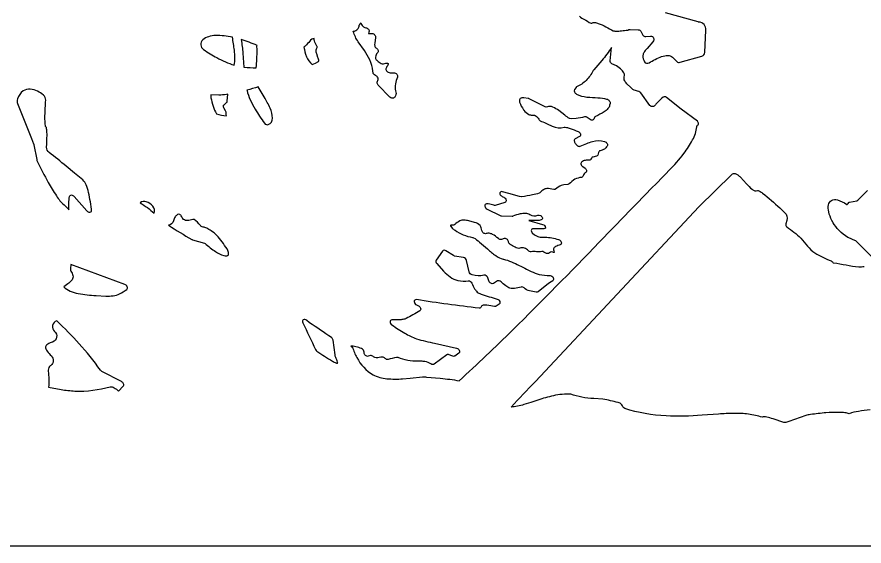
# Model space of a CAD drawing. Extents: x -22 to 58, y -5 to 29.
# Drawn here: x -8.78 to 4.61, y -5 to 3.36 of the extents above; entities that cross this region are included whole.
import ezdxf

# ---------------------------------------------------------------- set-up
doc = ezdxf.new("R2010")
doc.units = 0
doc.header["$LTSCALE"] = 100
doc.layers.add('LAYER_1', color=1, linetype='CONTINUOUS')

msp = doc.modelspace()

# ---------------------------------------------------------------- linework, layer by layer
at = {"layer": 'LAYER_1', "color": 7}
msp.add_lwpolyline([(-5.497102, 11.498908), (32.127996, 11.498865), (15.876968, -4.999994), (-21.998087, -4.999998), (-5.497102, 11.498908)], close=True, dxfattribs=at)
at = {"layer": 'LAYER_1', "color": 0}
for points in [[(0.109788, 3.367927, 0.068465), (0.12531, 3.353584), (0.147826, 3.339325, -0.03599), (0.264123, 3.27153, 0.125225), (0.291755, 3.259644, 0.200399), (0.315685, 3.265017, -0.123906), (0.330328, 3.27038, -0.061756), (0.350732, 3.270289, -0.05305), (0.40396, 3.257032, -0.040466), (0.526024, 3.201219, -0.027786), (0.526639, 3.201026, -0.067463), (0.52677, 3.200949), (0.526889, 3.200837, 0.028023), (0.64176, 3.139998, 0.085203), (0.693128, 3.131881, 0.039289), (0.771831, 3.139506, -0.022148), (0.873737, 3.150227, -0.15295), (0.90717, 3.159672), (1.037402, 3.155734, -0.277439), (1.0777, 3.131719), (1.110264, 3.072285, 0.303063), (1.155775, 3.04838), (1.231295, 3.053345, -0.152221), (1.260099, 3.046957, -0.161409), (1.278784, 3.025285, -0.289661), (1.268091, 2.96721), (1.176342, 2.85994), (1.173198, 2.856573, 0.069269), (1.128417, 2.798918, 0.102422), (1.111724, 2.74746, 0.142898), (1.135771, 2.65068, 0.233845), (1.166709, 2.626258, 0.202965), (1.208393, 2.633317, -0.050564), (1.407475, 2.731407, -0.08268), (1.504899, 2.749897, -0.200084), (1.578653, 2.722708), (1.648559, 2.652802, 0.281728), (1.698059, 2.64129), (2.044275, 2.740128, 0.15391), (2.075535, 2.760775, 0.15906), (2.088945, 2.79516), (2.10767, 3.150549, 0.198651), (2.078375, 3.238171, 0.201927), (1.99543, 3.277066, -0.051586), (1.985256, 3.278667), (1.466622, 3.421976, 0.007217)], [(4.705128, -2.846611, 0.022688), (4.516874, -2.872179, 0.045483), (4.372988, -2.909597, 0.059032), (4.304781, -2.894107, 0.026315), (4.214131, -2.888127, 0.023551), (4.004023, -2.895816, 0.018755), (3.761322, -2.923179), (3.738494, -2.927518, 0.065483), (3.738271, -2.927644, 0.05786), (3.704554, -2.933316), (3.656154, -2.948156, -0.003888), (3.416982, -3.035094), (3.371107, -3.0477), (3.353738, -3.050431, -0.062716), (3.340925, -3.050245), (3.168931, -2.990365, 0.033979), (3.069338, -2.96421, 0.043107), (3.028039, -2.960212, 0.096696), (2.996937, -2.965363, 0.049815), (2.779426, -2.916902, 0.032636), (2.549724, -2.904605, 0.015549), (2.306209, -2.914886), (2.047254, -2.934162, -0.032513), (1.476532, -2.94535, -0.061753), (0.824563, -2.829485, -0.087553), (0.795622, -2.800437, 0.074098), (0.752839, -2.743912, 0.16513), (0.718591, -2.73388, 0.032222), (0.478734, -2.681361), (0.335737, -2.668431, -0.061602), (0.145009, -2.64899, -0.054506), (-0.02557, -2.599553, 0.057429), (-0.303712, -2.625924, 0.029169), (-0.548812, -2.694127), (-0.66161, -2.732006), (-0.769314, -2.766054, -0.060682), (-0.973665, -2.803601, -0.008583), (-0.589268, -2.402266), (1.993887, 0.358908), (1.995264, 0.360238), (2.517307, 0.87077, -0.272379), (2.571393, 0.885234, -0.090175), (2.611156, 0.86375, -0.036218), (2.654275, 0.825122), (2.746128, 0.723653, 0.051156), (2.838043, 0.635259, 0.086486), (2.88124, 0.612977, 0.170523), (2.92111, 0.614376, -0.103592), (2.926469, 0.615209, -0.05722), (2.933458, 0.614099, -0.052737), (2.951887, 0.606529, -0.03618), (3.003428, 0.573336, -0.024208), (3.275036, 0.340296), (3.350559, 0.270845, -0.297645), (3.386571, 0.143813), (3.372595, 0.090978, 0.11294), (3.371126, 0.063675, 0.199871), (3.384209, 0.042781, -0.050548), (3.60509, -0.136451, -0.024554), (3.711113, -0.261448, 0.079293), (3.829277, -0.36893, 0.050142), (4.08658, -0.49562, -0.104403), (4.097295, -0.503089, 0.032186), (4.114099, -0.521845, 0.139862), (4.125685, -0.526644, -0.014823), (4.324576, -0.560045, 0.032235), (4.523541, -0.586855, 0.048083), (4.608506, -0.583647, 0.094114)], [(4.735299, -0.435674), (4.474674, -0.176569, -0.144613), (4.1822, 0.017713, -0.124004), (4.047454, 0.280792, -0.104377), (4.045691, 0.390058, -0.206861), (4.091113, 0.458836, -0.195621), (4.186306, 0.467896, -0.088939), (4.333855, 0.39801, 0.175933), (4.339369, 0.396416, 0.140846), (4.344482, 0.398625, 0.073253), (4.354295, 0.41027), (4.364871, 0.424571, -0.16121), (4.377788, 0.433156), (4.490248, 0.45579, 0.153071), (4.521398, 0.472719), (4.663571, 0.614892, -0.14166)]]:
    msp.add_lwpolyline(points, format="xyb", dxfattribs=at)
for points in [[(-3.345279, 3.265802, 0.118639), (-3.317811, 3.213638, 0.176644), (-3.268319, 3.188463, -0.201686), (-3.227343, 3.162628, -0.255811), (-3.218819, 3.119644), (-3.22783, 3.095652), (-3.171465, 3.096333, -0.215508), (-3.129783, 3.07614, -0.229282), (-3.113611, 3.033755), (-3.128219, 2.944113, 0.071832), (-3.127207, 2.898226, 0.087492), (-3.120754, 2.881019, 0.141139), (-3.108862, 2.869923, -0.18129), (-3.077276, 2.836491, -0.108131), (-3.073615, 2.815635, -0.156418), (-3.080012, 2.798526, 0.07051), (-3.112021, 2.745569, 0.177126), (-3.114492, 2.703516, 0.13627), (-3.086005, 2.665454, 0.045436), (-3.025141, 2.624467, 0.174154), (-2.991083, 2.618309), (-2.951643, 2.626321, -0.057381), (-2.927703, 2.627678, -0.068809), (-2.92065, 2.626154, -0.122857), (-2.916399, 2.623317, -0.143222), (-2.914591, 2.619286, -0.090563), (-2.914869, 2.614176, -0.067614), (-2.920248, 2.60119, 0.023412), (-2.949212, 2.548534, 0.244479), (-2.940744, 2.506637, 0.196043), (-2.901641, 2.479852, 0.061355), (-2.826307, 2.477845, -0.24024), (-2.78009, 2.454585, -0.115733), (-2.767488, 2.430853, -0.156472), (-2.7685, 2.407828, 0.047526), (-2.801412, 2.298991, 0.118028), (-2.796972, 2.188423, -0.18412), (-2.797976, 2.111681, -0.172258), (-2.83309, 2.07686, -0.191979), (-2.859806, 2.074829, -0.128543), (-2.887255, 2.091517), (-3.072008, 2.278223, -0.257861), (-3.087665, 2.326715), (-3.075373, 2.369998, 0.220132), (-3.083326, 2.408727, 0.174391), (-3.118113, 2.43521, -0.173819), (-3.144547, 2.455237, -0.126724), (-3.158929, 2.503597, 0.090119), (-3.204818, 2.679601, 0.046041), (-3.292161, 2.826011), (-3.390229, 2.966914, -0.063695), (-3.468295, 3.126397), (-3.470087, 3.131935), (-3.466094, 3.132176, 0.21824), (-3.396165, 3.168463, 0.124134), (-3.376244, 3.210742, -0.167554), (-3.345279, 3.265802)], [(-5.37724, 3.036302, 0.064019), (-5.640892, 3.064637, 0.064749), (-5.754736, 3.045998, 0.104404), (-5.844763, 2.997167, 0.240999), (-5.877712, 2.917444, 0.240535), (-5.83459, 2.84279, 0.023626), (-5.623085, 2.71544, 0.047937), (-5.348913, 2.597113, 0.063325), (-5.33751, 2.707088, 0.02789), (-5.34592, 2.831626, 0.009042), (-5.37724, 3.036302)], [(-4.987201, 2.907156), (-4.987252, 2.90716, 0.029845), (-5.238059, 2.999695, -0.017077), (-5.212241, 2.784306), (-5.194532, 2.566148, 0.018459), (-5.001118, 2.554833, 0.017455), (-4.986618, 2.836955, 0.048032), (-4.98937, 2.881322, -0.186867), (-4.987201, 2.907156)], [(-4.084826, 3.017498, 0.224486), (-4.15533, 2.978148, -0.047317), (-4.225729, 2.897605, -0.065769), (-4.247055, 2.883058, 0.067032), (-4.205731, 2.730601, 0.105582), (-4.118941, 2.60688, 0.200236), (-4.118941, 2.60688, 0.098484), (-4.118942, 2.606883, 0.066407), (-4.11894, 2.606887, 0.034932), (-4.118928, 2.606899), (-4.065112, 2.630533), (-4.02816, 2.648999, 0.036655), (-4.016119, 2.656806, 0.056475), (-4.012826, 2.659967, 0.06488), (-4.012, 2.661314, 0.120996), (-4.011776, 2.662487, 0.07415), (-4.024572, 2.718751), (-4.045415, 2.773502, -0.088032), (-4.055802, 2.825908, -0.176296), (-4.037229, 2.875137, 0.156884), (-4.035582, 2.8788, 0.080473), (-4.035812, 2.88403, 0.057656), (-4.040824, 2.898444, -0.022433), (-4.08192, 2.981534, -0.058037), (-4.086645, 3.001222, -0.123025), (-4.084826, 3.017498)], [(0.615252, 2.87421, -0.027439), (0.461233, 2.670058), (0.336846, 2.522206, -0.038042), (0.335464, 2.520935, 0.127479), (0.326481, 2.511684, -0.066964), (0.216206, 2.355736, -0.072645), (0.063902, 2.252034, 0.14516), (0.053973, 2.242592), (0.031962, 2.209837, 0.250183), (0.030307, 2.173227, 0.170537), (0.059618, 2.140447, 0.093206), (0.226173, 2.093084, 0.018158), (0.400441, 2.081842, -0.071578), (0.538164, 2.061748, -0.132672), (0.579492, 2.034326, -0.173804), (0.595087, 1.987826, 0.234389), (0.584831, 1.965684, -0.170389), (0.558329, 1.909396, -0.065207), (0.497944, 1.859038, -0.039186), (0.360945, 1.787116, 0.249257), (0.346402, 1.771326), (0.336387, 1.74421, -0.281409), (0.312425, 1.725191, -0.186659), (0.275653, 1.736234), (0.231721, 1.76888, 0.242405), (0.189224, 1.779899, -0.032947), (0.055323, 1.756265), (-0.011879, 1.750503), (-0.043807, 1.751583, -0.075225), (-0.049043, 1.753251, -0.106974), (-0.04969, 1.753484), (-0.049954, 1.75362, 0.050469), (-0.050063, 1.753656, -0.110705), (-0.050063, 1.753656, -0.037036), (-0.122425, 1.805915), (-0.216406, 1.878184, 0.060935), (-0.314245, 1.93414, 0.076048), (-0.359031, 1.94465, 0.131495), (-0.398087, 1.937459, -0.230025), (-0.43559, 1.940227), (-0.685957, 2.065545, 0.069994), (-0.701205, 2.070538), (-0.771785, 2.079616, 0.05381), (-0.802897, 2.078267, 0.120602), (-0.82651, 2.068957, 0.183136), (-0.839091, 2.048658, 0.113679), (-0.837104, 2.014341, 0.078068), (-0.775291, 1.891545), (-0.770894, 1.885191, 0.113994), (-0.692686, 1.817022, 0.129252), (-0.639208, 1.809109), (-0.615583, 1.808986, -0.096611), (-0.590751, 1.801414, -0.080981), (-0.562246, 1.778887, -0.04527), (-0.527607, 1.733899, 0.168228), (-0.493444, 1.707227, -0.035828), (-0.400031, 1.668922), (-0.322037, 1.632003, 0.163578), (-0.135991, 1.616313, -0.08976), (-0.096351, 1.613492, -0.028848), (-0.040152, 1.59773, -0.021515), (0.086071, 1.548066, -0.222712), (0.122925, 1.506708, -0.155595), (0.12279, 1.483246, -0.202123), (0.108816, 1.467684), (0.039752, 1.43227, 0.183151), (0.027719, 1.419815, 0.12903), (0.025587, 1.401606, 0.117848), (0.043686, 1.358226, 0.099943), (0.079371, 1.322722, 0.089172), (0.099221, 1.314359, 0.147662), (0.117962, 1.315687), (0.223156, 1.360009, -0.032045), (0.314336, 1.391499, -0.129716), (0.504505, 1.392592, -0.218335), (0.544748, 1.360058, -0.12666), (0.551536, 1.336387, -0.165721), (0.545213, 1.316502, -0.076192), (0.502086, 1.271408, -0.096566), (0.433945, 1.244695, 0.16788), (0.418126, 1.234796, 0.081239), (0.407818, 1.216727), (0.396363, 1.17677, -0.289493), (0.375166, 1.156826), (0.320646, 1.144585, 0.196153), (0.302789, 1.133687, 0.042369), (0.297134, 1.124853, -0.073605), (0.280311, 1.098692, -0.209394), (0.258421, 1.093105, 0.077944), (0.196406, 1.091933, 0.085513), (0.145016, 1.069798, 0.171371), (0.133262, 1.055782, 0.138755), (0.13191, 1.035191, 0.190021), (0.159559, 0.995766), (0.195807, 0.971182, -0.180107), (0.218882, 0.935628, -0.133588), (0.218022, 0.914928, -0.168352), (0.206863, 0.900541, 0.08528), (0.180488, 0.878902, 0.120741), (0.165449, 0.846373, -0.156131), (0.157355, 0.830539, -0.16874), (0.141245, 0.823416, 0.093561), (0.035998, 0.793857, 0.058437), (-0.055366, 0.719727, -0.201426), (-0.073358, 0.712208), (-0.136697, 0.705516, 0.052696), (-0.179447, 0.696085, 0.086249), (-0.268177, 0.637609, -0.243219), (-0.299386, 0.632506, 0.093412), (-0.407796, 0.646728, 0.098036), (-0.457852, 0.629478, 0.067398), (-0.512929, 0.585747, -0.084143), (-0.52942, 0.57554, -0.05469), (-0.633497, 0.546306, -0.013777), (-0.802484, 0.516983, -0.056109), (-0.806858, 0.517256), (-0.838463, 0.524315), (-1.008896, 0.570738), (-1.107429, 0.596633, 0.177299), (-1.133164, 0.595151, 0.206943), (-1.147995, 0.577715, 0.153809), (-1.147971, 0.557045, 0.116768), (-1.136496, 0.538981, 0.098435), (-1.089216, 0.510305, -0.238338), (-1.051523, 0.466644, -0.168727), (-1.053165, 0.441669, -0.216476), (-1.070113, 0.427317), (-1.222976, 0.382137, -0.140192), (-1.245066, 0.38268), (-1.310967, 0.401488, 0.081425), (-1.360729, 0.406234, 0.217439), (-1.381671, 0.395431, 0.188891), (-1.38759, 0.371281, 0.248221), (-1.352559, 0.323435), (-1.145066, 0.221128, 0.110764), (-1.123791, 0.21516), (-0.95383, 0.211006, 0.156516), (-0.939122, 0.21394, -0.047283), (-0.825176, 0.250684, -0.062339), (-0.746722, 0.258185, -0.134652), (-0.677791, 0.23836), (-0.676385, 0.237535, 0.043004), (-0.676385, 0.237535, 0.271273), (-0.547448, 0.227097, -0.240321), (-0.507177, 0.221566, -0.179066), (-0.47822, 0.18512, -0.203626), (-0.480345, 0.164449, -0.153436), (-0.49677, 0.151023, -0.090121), (-0.558081, 0.1402, -0.013754), (-0.66707, 0.142627), (-0.693504, 0.142703), (-0.473658, 0.081994, -0.298191), (-0.428154, 0.027258, -0.177584), (-0.429942, 0.022324, -0.101932), (-0.435123, 0.018332, -0.074892), (-0.453942, 0.012832, -0.039472), (-0.513379, 0.009349), (-0.623188, 0.013176, 0.195657), (-0.645114, 0.005155, 0.191982), (-0.654232, -0.01608, 0.240407), (-0.626611, -0.065033, 0.049417), (-0.551075, -0.108092, 0.052239), (-0.514316, -0.119755, 0.095105), (-0.481504, -0.120474), (-0.480754, -0.120683, 0.115096), (-0.479901, -0.120667, -0.067902), (-0.435592, -0.118615, -0.043852), (-0.223347, -0.156702, -0.251319), (-0.178598, -0.198899, -0.172599), (-0.178675, -0.22594, -0.231982), (-0.196319, -0.241805, 0.042249), (-0.269212, -0.270135, 0.042553), (-0.270316, -0.270458, 0.086034), (-0.270566, -0.270624, 0.22206), (-0.300403, -0.303879, 0.128547), (-0.298838, -0.338608), (-0.293607, -0.357699, -0.075211), (-0.293382, -0.36164, -0.211156), (-0.294634, -0.364026, -0.177037), (-0.297791, -0.364652, -0.063234), (-0.303284, -0.363312), (-0.311543, -0.359801, 0.243886), (-0.348527, -0.358687), (-0.381448, -0.37603, -0.156144), (-0.400474, -0.38011, -0.10821), (-0.42237, -0.372931), (-0.45274, -0.355103, 0.168623), (-0.485791, -0.347667, -0.057842), (-0.569632, -0.349772, 0.054806), (-0.655673, -0.351631, -0.224378), (-0.700259, -0.333801, 0.102069), (-0.758151, -0.292281, 0.190579), (-0.835894, -0.295592, -0.143154), (-0.869249, -0.294957, -0.050871), (-0.910384, -0.279181, -0.033978), (-0.985527, -0.234483, -0.188118), (-1.01174, -0.197573), (-1.013559, -0.189624, 0.182773), (-1.03972, -0.152387, 0.22381), (-1.079587, -0.143408), (-1.126504, -0.156674, -0.159299), (-1.150232, -0.156558, -0.109357), (-1.174102, -0.14262, 0.066506), (-1.265477, -0.076423, 0.078164), (-1.316587, -0.059005, 0.136768), (-1.365583, -0.063813, -0.244834), (-1.407972, -0.056215, -0.197552), (-1.435437, -0.016215, 0.118485), (-1.463198, 0.061901, 0.173411), (-1.54974, 0.112092), (-1.552236, 0.112852), (-1.642086, 0.136325, 0.05621), (-1.714283, 0.149727, 0.124138), (-1.782791, 0.135729, 0.083795), (-1.861575, 0.077006, -0.233569), (-1.890177, 0.069515, 0.048424), (-1.91183, 0.070897, 0.11457), (-1.924776, 0.067824, 0.244475), (-1.929714, 0.060866, 0.146246), (-1.927343, 0.050591, 0.085934), (-1.903477, 0.022375, 0.034561), (-1.858774, -0.012262, 0.047425), (-1.729242, -0.082558, 0.072386), (-1.583523, -0.123813, -0.08127), (-1.566811, -0.128753, -0.058924), (-1.471936, -0.197851), (-1.347574, -0.307388, 0.02823), (-1.215026, -0.412818, 0.102782), (-1.095594, -0.469597, -0.065957), (-1.09485, -0.46965, 0.066371), (-1.094184, -0.469706, -0.063662), (-0.963395, -0.510956, -0.012001), (-0.728485, -0.625231), (-0.653865, -0.661737, 0.049244), (-0.531165, -0.70903), (-0.531012, -0.708883, -0.103143), (-0.5309, -0.708814, -0.201913), (-0.530799, -0.708826, -0.076031), (-0.530677, -0.708923, 0.039079), (-0.356944, -0.725856, -0.266362), (-0.306173, -0.761541, -0.158131), (-0.301036, -0.790127, -0.227149), (-0.314937, -0.810309, 0.041193), (-0.409563, -0.87383), (-0.546118, -0.98412, -0.233524), (-0.574015, -0.990253, -0.025785), (-0.679747, -0.970102, -0.113686), (-0.767587, -0.921517, 0.239018), (-0.812854, -0.908324, -0.039726), (-0.916409, -0.929764, -0.094923), (-0.991917, -0.925105, -0.093126), (-1.057515, -0.891514, -0.034205), (-1.131334, -0.826155, 0.133668), (-1.160049, -0.809815, 0.189623), (-1.187725, -0.81291), (-1.24998, -0.851391, -0.255343), (-1.29074, -0.849387, -0.198473), (-1.322491, -0.81264), (-1.337795, -0.765101, 0.178112), (-1.3645, -0.730415, 0.219892), (-1.403358, -0.722706, -0.09567), (-1.494819, -0.73042), (-1.540826, -0.724211), (-1.589008, -0.715627, -0.279688), (-1.637066, -0.66903), (-1.674787, -0.490466, 0.300746), (-1.725098, -0.441781), (-1.864338, -0.420206, -0.100609), (-1.884559, -0.412691), (-2.001984, -0.336895, 0.162229), (-2.032757, -0.327377, 0.234532), (-2.056122, -0.339797), (-2.157047, -0.48273, 0.209361), (-2.162116, -0.509243, 0.136101), (-2.146976, -0.538333), (-2.039879, -0.656354, 0.051274), (-1.93557, -0.749472, 0.097052), (-1.812587, -0.804844, 0.090091), (-1.649468, -0.809627, -0.178963), (-1.616145, -0.818714, -0.146292), (-1.591697, -0.84803, 0.031781), (-1.548448, -0.935257, 0.039334), (-1.521602, -0.974118, 0.094418), (-1.493538, -0.998777), (-1.491366, -1.000131, 0.036727), (-1.443934, -1.02016, 0.017206), (-1.192611, -1.097856, -0.22766), (-1.151744, -1.135844, -0.14669), (-1.14833, -1.160885, -0.20458), (-1.160102, -1.178884), (-1.207618, -1.211478, -0.201447), (-1.234866, -1.216198, 0.030617), (-1.356134, -1.194447, 0.077447), (-1.413941, -1.196614, 0.101645), (-1.43394, -1.205414, 0.165965), (-1.444877, -1.221056, -0.181544), (-1.457469, -1.237316, -0.160575), (-1.479236, -1.241466, -0.012905), (-2.466901, -1.107923, 0.207402), (-2.493813, -1.114131, 0.23224), (-2.504484, -1.13829, 0.278676), (-2.467441, -1.191234), (-2.438543, -1.204447, -0.212445), (-2.403291, -1.24464, -0.145662), (-2.402919, -1.267551, -0.182843), (-2.415122, -1.283663, -0.009132), (-2.632193, -1.407002, -0.073013), (-2.670055, -1.418501, -0.026306), (-2.725267, -1.425165, -0.020193), (-2.855015, -1.428466, 0.202088), (-2.877486, -1.436299, 0.195662), (-2.886418, -1.458073, 0.25142), (-2.857759, -1.507033, 0.013925), (-2.65179, -1.636658, 0.050602), (-2.467984, -1.726978, 0.013996), (-2.181035, -1.797013), (-1.83498, -1.872219, -0.197971), (-1.792208, -1.907344, -0.147896), (-1.785901, -1.932693, -0.237355), (-1.799244, -1.953927), (-1.863201, -1.998135, -0.172169), (-1.883338, -2.003183, -0.07362), (-1.906999, -1.997635), (-1.951263, -1.977376, 0.110422), (-1.972291, -1.973273, 0.149482), (-1.9898, -1.979328), (-2.189043, -2.127553, -0.18277), (-2.212389, -2.133351, -0.133533), (-2.238972, -2.122722, 0.122386), (-2.334546, -2.08591, 0.027144), (-2.38917, -2.081057), (-2.449233, -2.079616, -0.100513), (-2.757107, -2.023644, 0.158374), (-2.782995, -2.020931, 0.012012), (-2.916268, -2.052872, -0.154527), (-2.941478, -2.051162, -0.118232), (-2.965468, -2.03488, 0.198157), (-3.006562, -2.017279, 0.054234), (-3.05579, -2.021912, -0.053533), (-3.105014, -2.02661, -0.197936), (-3.146094, -2.009206, 0.117801), (-3.171305, -1.99262, 0.159366), (-3.196759, -1.991541), (-3.229323, -2.001584, -0.149941), (-3.251839, -2.001582, -0.100319), (-3.275212, -1.989127, -0.232837), (-3.297087, -1.944565, -0.073442), (-3.29692, -1.936533, 0.164216), (-3.307861, -1.904291, 0.137616), (-3.336326, -1.881553, 0.028396), (-3.424609, -1.850732, 0.041238), (-3.468448, -1.842239, 0.096347), (-3.504302, -1.844537), (-3.478823, -1.855742, 0.056235), (-3.410017, -2.022835, 0.140362), (-3.155102, -2.294745, 0.09907), (-2.935499, -2.356154, 0.041392), (-2.686647, -2.357884), (-2.567703, -2.347929), (-2.373677, -2.329498, -0.044478), (-2.311755, -2.330269), (-2.090916, -2.350509, -0.024406), (-1.795113, -2.389376, 0.011373), (-0.94549, -1.585014, 0.005242), (0.42015, -0.201656), (0.837734, 0.229316, -0.003725), (1.523535, 0.930092, 0.032645), (1.759496, 1.20182, 0.041688), (1.896265, 1.414651, 0.10205), (1.962728, 1.623833, -0.139187), (1.967165, 1.636245, -0.046828), (1.976053, 1.646395), (1.985083, 1.656382, 0.135578), (1.989945, 1.668309, 0.274561), (1.97152, 1.71214), (1.716457, 1.902451), (1.715453, 1.903234), (1.485166, 2.085491, 0.198017), (1.44909, 2.095455, 0.170759), (1.41287, 2.077676), (1.348505, 2.013309, 0.041234), (1.308799, 1.968502, -0.227061), (1.264106, 1.942369, -0.27204), (1.220902, 1.961474), (1.07965, 2.157109, 0.121273), (1.063831, 2.170813, 0.055726), (1.026416, 2.185435), (0.993919, 2.193711, -0.137605), (0.918346, 2.24221), (0.858457, 2.302105, -0.132383), (0.816252, 2.365271, -0.120007), (0.817092, 2.410549), (0.820206, 2.432067, 0.080965), (0.817943, 2.455817, 0.132459), (0.775768, 2.518955, 0.073071), (0.69458, 2.584038), (0.620271, 2.619856, -0.156413), (0.600518, 2.639254, -0.145314), (0.595441, 2.667423), (0.615252, 2.87421)], [(-7.602725, 0.284794, 0.03009), (-7.652212, 0.58632, 0.040981), (-7.690858, 0.708264, 0.117143), (-7.74039, 0.783006), (-7.873321, 0.889978), (-8.006139, 1.000602, 0.012296), (-8.274858, 1.21718, -0.257687), (-8.313476, 1.300356, 0.01436), (-8.307844, 1.487857, 0.024489), (-8.311771, 1.574346, 0.035759), (-8.316858, 1.604358, 0.04111), (-8.320362, 1.614629, 0.088055), (-8.324575, 1.621199, -0.100372), (-8.329227, 1.629209, -0.040209), (-8.332944, 1.642539, -0.031867), (-8.337874, 1.682689, -0.020507), (-8.33982, 1.799676, -0.011606), (-8.32889, 2.04218, 0.253624), (-8.365362, 2.124841, 0.053388), (-8.45799, 2.183905, 0.094413), (-8.571705, 2.217455, 0.17264), (-8.684712, 2.189168, 0.154719), (-8.775216, 2.062723, 0.199706), (-8.77424, 1.990538, -0.005227), (-8.520102, 1.356092, -0.046559), (-8.515244, 1.339242), (-8.470547, 1.105073, 0.068802), (-8.462677, 1.081085, 0.014477), (-8.288483, 0.745339, 0.02063), (-8.158543, 0.531535, 0.068311), (-8.038413, 0.387613, -0.050158), (-7.962512, 0.311494), (-7.960812, 0.364693), (-7.961124, 0.418003, -0.054501), (-7.95233, 0.523247, -0.171563), (-7.942106, 0.539684, -0.164418), (-7.923102, 0.545802, -0.230798), (-7.879819, 0.524281), (-7.67735, 0.296356, 0.245576), (-7.631815, 0.275352, 0.106919), (-7.602725, 0.284794)], [(-4.970944, 2.251869, -0.013292), (-5.1478, 2.202998), (-5.146495, 2.196755, 0.051763), (-5.09587, 2.050568, 0.026595), (-5.018233, 1.902257, 0.025673), (-4.870291, 1.679463, 0.141192), (-4.840778, 1.656986, 0.206358), (-4.80972, 1.65694, 0.304356), (-4.745083, 1.758884, 0.104225), (-4.782797, 1.916864, 0.032812), (-4.87428, 2.093614), (-4.970944, 2.251869)], [(-5.448508, 2.136916), (-5.472819, 2.132195, -0.047454), (-5.591428, 2.124708), (-5.719988, 2.128392), (-5.719173, 2.087852, 0.081319), (-5.717791, 2.079628, 0.056686), (-5.630897, 1.826873, 0.034301), (-5.469995, 1.794931, -0.045328), (-5.477509, 1.83686), (-5.477743, 1.854205, 0.097962), (-5.484566, 1.873651), (-5.511847, 1.921884, -0.146224), (-5.519569, 1.949872, -0.218582), (-5.508913, 1.971652), (-5.469102, 2.004841, 0.221782), (-5.459444, 2.02514), (-5.448508, 2.136916)], [(-6.613161, 0.256869, 0.232349), (-6.636063, 0.369868, 0.122708), (-6.738182, 0.437034, 0.284607), (-6.837802, 0.422298, -0.054548), (-6.613161, 0.256869)], [(-5.980968, 0.160369, 0.018165), (-6.06648, 0.143137, -0.180024), (-6.133912, 0.151133, -0.180631), (-6.179508, 0.201399, 0.075176), (-6.193523, 0.226169, 0.117231), (-6.209989, 0.23936, 0.251707), (-6.24662, 0.235406, 0.11446), (-6.282096, 0.198343, 0.071404), (-6.309113, 0.136974, -0.293258), (-6.387457, 0.067802, 0.018989), (-6.017847, -0.15586, 0.069473), (-6.00607, -0.161073), (-5.818362, -0.215324), (-5.809838, -0.218415, 0.046529), (-5.645705, -0.348062, 0.075974), (-5.512909, -0.411179, 0.098588), (-5.467675, -0.415132, 0.232432), (-5.441569, -0.399264, 0.110507), (-5.436866, -0.383565, 0.071775), (-5.438357, -0.362512, 0.072977), (-5.461802, -0.303813, 0.017254), (-5.621287, -0.091738, 0.036841), (-5.715155, -0.018843, 0.033554), (-5.782521, 0.021019, 0.096223), (-5.841158, 0.039663, -0.213049), (-5.884063, 0.063463, 0.054856), (-5.980968, 0.160369)], [(-7.933665, -0.552206), (-7.937055, -0.613073, 0.169436), (-7.921343, -0.672749, -0.164642), (-7.896462, -0.748918, -0.166652), (-7.922824, -0.807247, -0.05623), (-7.979206, -0.856062), (-8.044386, -0.903687, 0.091493), (-7.940557, -0.972541, 0.054562), (-7.814632, -1.010504, 0.022248), (-7.531515, -1.043852, -0.053813), (-7.528909, -1.044285), (-7.378243, -1.051118, 0.042432), (-7.262724, -1.046419, 0.074383), (-7.159951, -1.016019, 0.054589), (-7.047523, -0.945749, 0.18855), (-7.03673, -0.927951, 0.13616), (-7.039598, -0.903908, 0.218964), (-7.077263, -0.866781), (-7.933665, -0.552206)], [(-7.178838, -2.55079), (-7.10209, -2.476485, 0.165653), (-7.094021, -2.459886, 0.11884), (-7.096613, -2.438766, 0.19482), (-7.12839, -2.402809), (-7.440063, -2.241695, -0.129145), (-7.463587, -2.220934, 0.028527), (-7.799495, -1.803025, 0.020032), (-8.153882, -1.443202, 0.273102), (-8.220315, -1.513978, 0.290088), (-8.188563, -1.610749, -0.264552), (-8.155729, -1.699328, -0.290208), (-8.221697, -1.777403, 0.062424), (-8.295988, -1.810605, 0.073984), (-8.320157, -1.831194, 0.13627), (-8.331523, -1.854553, 0.131513), (-8.326923, -1.884776, 0.058434), (-8.307222, -1.920192, 0.046219), (-8.238877, -1.997509, -0.229041), (-8.209538, -2.07434, -0.229806), (-8.249515, -2.146391, 0.063432), (-8.268401, -2.164408, 0.217443), (-8.28935, -2.239683, -0.059797), (-8.28363, -2.491983), (-8.086787, -2.528018, 0.028517), (-7.86594, -2.551116, 0.080054), (-7.307716, -2.483191, -0.111808), (-7.278223, -2.485239, -0.062836), (-7.246298, -2.499212, -0.050684), (-7.178838, -2.55079)], [(-4.265263, -1.472348, -0.00564), (-4.064126, -1.896127, 0.154577), (-4.040401, -1.923155, 0.013803), (-3.796082, -2.079378, 0.035575), (-3.740212, -2.107966, 0.060874), (-3.724823, -2.112306, 0.069073), (-3.719762, -2.112291, 0.11703), (-3.716264, -2.110935, 0.135568), (-3.714187, -2.108325, 0.091628), (-3.713386, -2.104546, 0.077), (-3.715037, -2.093833, 0.008783), (-3.743934, -2.0216, -0.051236), (-3.755654, -1.977565), (-3.784854, -1.74847, 0.216032), (-3.813075, -1.706301, 0.005921), (-4.158154, -1.473951, -0.051448), (-4.16261, -1.471127), (-4.166457, -1.467978), (-4.203611, -1.434522, 0.129842), (-4.231345, -1.420227, 0.187935), (-4.257366, -1.423966, 0.236328), (-4.270555, -1.443679, 0.148518), (-4.265263, -1.472348)]]:
    msp.add_lwpolyline(points, format="xyb", close=True, dxfattribs=at)

doc.saveas('drawing.dxf')
